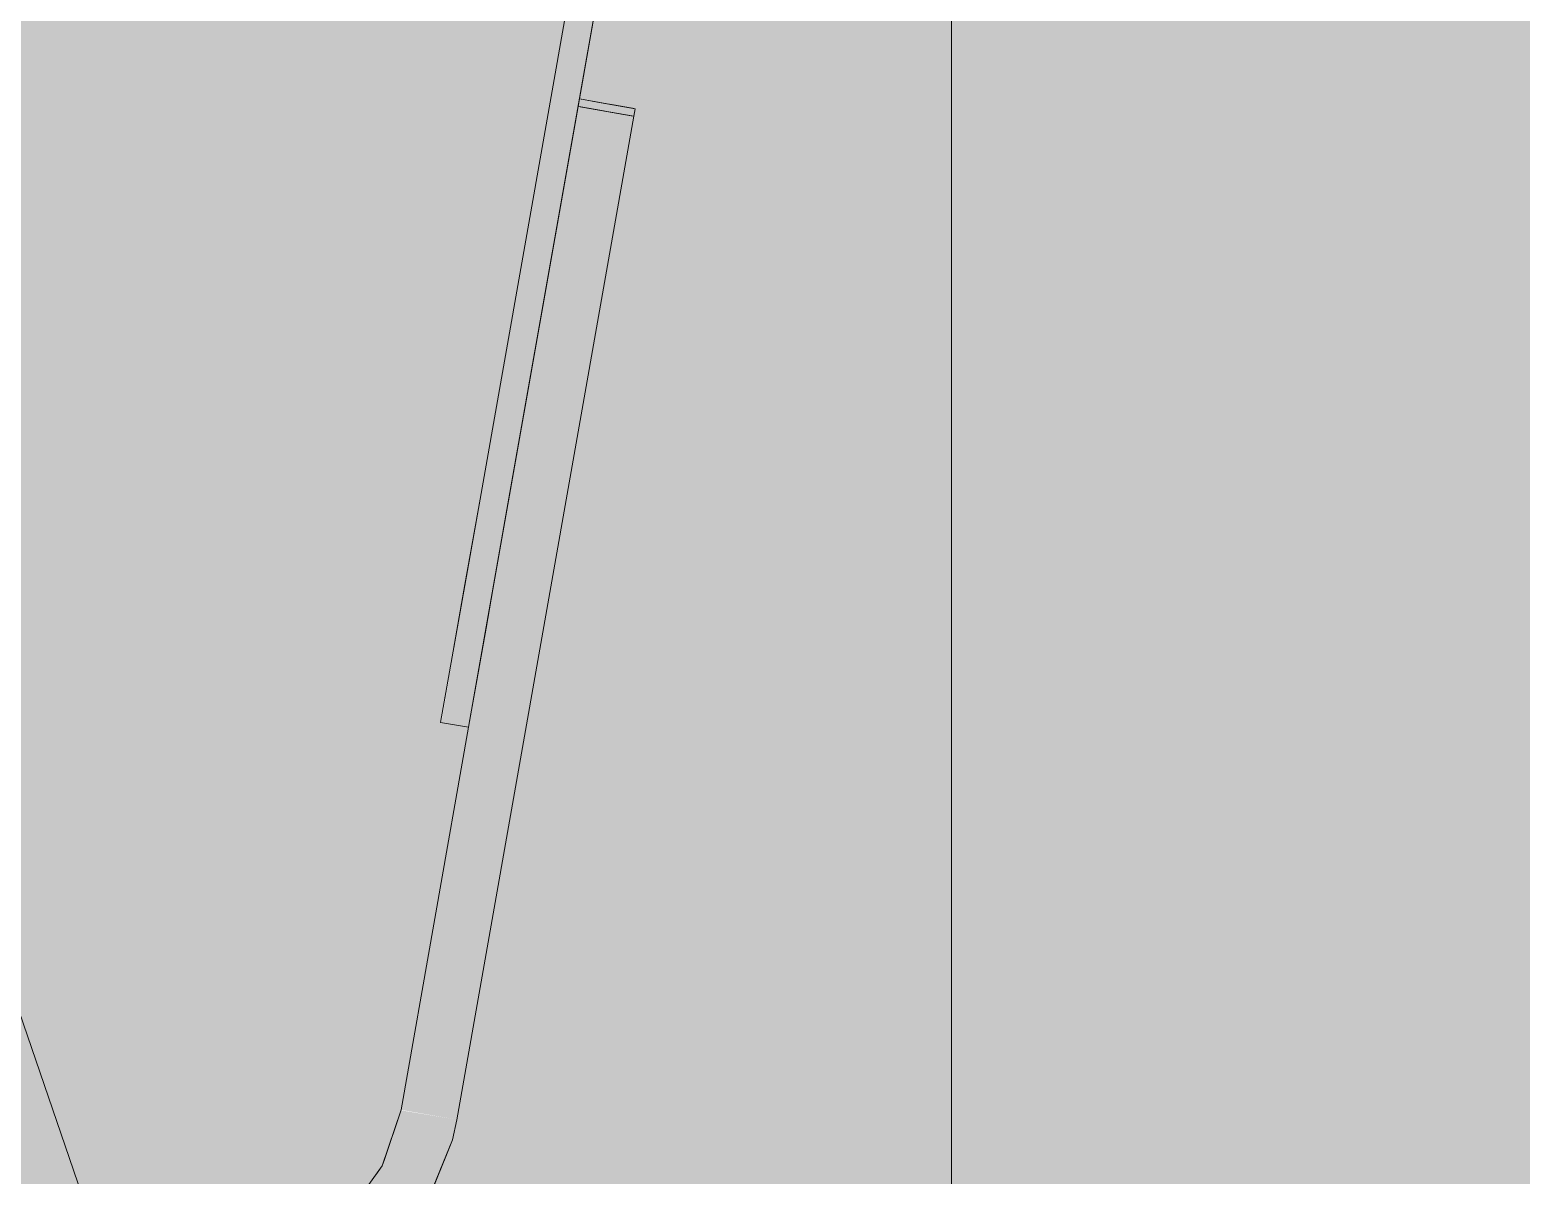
# Model space of a CAD drawing. Header units: millimetres. Extents: x 63432 to 177405, y -1987 to 27578.
# Drawn here: x 164028.2 to 164362.2, y 8861.6 to 9118.1 of the extents above; entities that cross this region are included whole.
import ezdxf

# ---------------------------------------------------------------- set-up
doc = ezdxf.new("R2010")
doc.units = ezdxf.units.MM
doc.layers.add('A-WALL-PATT', color=7, linetype='Continuous', lineweight=9)
doc.layers.add('I-WALL', color=7, linetype='Continuous', lineweight=9)
for name, color, linetype, lineweight, true_color in [('I-FURN-16', 7, 'Continuous', 9, 0xd1b79e), ('I-FURN-20', 7, 'Continuous', 9, 0x3a3a3a), ('I-FURN-21', 7, 'Continuous', 9, 0x666666), ('I-FURN-25', 7, 'Continuous', 9, 0x987f66), ('I-FURN-26', 7, 'Continuous', 9, 0x2d2d2d), ('I-FURN-30', 7, 'Continuous', 9, 0x4c4c4c), ('I-FURN-38', 7, 'Continuous', 9, 0xa58c72), ('I-FURN-42', 7, 'Continuous', 9, 0xa38363), ('I-FURN-43', 7, 'Continuous', 9, 0xb79776), ('I-FURN-47', 7, 'Continuous', 9, 0xa88767), ('I-FURN-50', 7, 'Continuous', 9, 0xd6b594), ('I-FURN-57', 7, 'Continuous', 9, 0x8f765d), ('I-FURN-58', 7, 'Continuous', 9, 0xa1805f), ('I-FURN-59', 7, 'Continuous', 9, 0x97795b), ('I-FURN-6', 7, 'Continuous', 9, 0xc0c0c0), ('I-FURN-60', 7, 'Continuous', 9, 0xa58668), ('I-FURN-61', 7, 'Continuous', 9, 0xcabbac), ('I-FURN-62', 7, 'Continuous', 9, 0x8b8b8b), ('I-FURN-65', 7, 'Continuous', 9, 0x8b7c6d), ('I-FURN-71', 7, 'Continuous', 9, 0xa59687), ('I-FURN-73', 7, 'Continuous', 9, 0xb79e84)]:
    doc.layers.add(name, color=color, linetype=linetype, lineweight=lineweight, true_color=true_color)
doc.layers.add('I-FURN-17', color=7, linetype='Continuous', lineweight=9, true_color=0x111111, transparency=0.7)
doc.layers.add('I-FURN-18', color=7, linetype='Continuous', lineweight=9, true_color=0xe2b180, transparency=0.7)

# ---------------------------------------------------------------- blocks, each defined once
blk = doc.blocks.new('Chair - Tablet Arm - Chair - Tablet Arm-26234702-Развертка 3_12-6')
at = {"layer": 'I-FURN-17'}
for points in [[(-80031.76, 8874.03), (-79992.13, 9098.75), (-80004.66, 9100.83), (-80044.27, 8876.23), (-80032.38, 8874.14)], [(-79992.13, 9098.75), (-79991.84, 9100.42), (-80004.37, 9102.51), (-80004.64, 9100.95), (-79992.46, 9098.8)], [(-80088.04, 8826.8), (-80073.91, 8828.69), (-80062.39, 8832.88), (-80051.31, 8840.17), (-80042.06, 8850.07), (-80035.56, 8861.31), (-80031.76, 8874.03), (-80044.3, 8876.12), (-80047.23, 8866.34), (-80052.39, 8857.41), (-80060.31, 8849.35), (-80068.09, 8844.23), (-80077.79, 8840.7), (-80080.3, 8840.25), (-80080.3, 8839.5), (-80088.04, 8839.31), (-80088.04, 8827.25)]]:
    blk.add_hatch(color=256, dxfattribs=at).paths.add_polyline_path(points)
h = blk.add_hatch(color=256, dxfattribs=at)
h.paths.add_polyline_path([(-79978.14, 8450), (-79976.13, 8450), (-80105.42, 8826.8), (-80107.36, 8826.8), (-80105.27, 8820.43), (-80102.3, 8812.13), (-79978.37, 8450.67)])
h.paths.add_polyline_path([(-80115.98, 8832.45), (-80112.16, 8836.17), (-80112.04, 8837.11), (-80112.19, 8838.41), (-80113.12, 8839.5), (-80120.4, 8839.5), (-80121.07, 8837.61), (-80121.21, 8835.21), (-80120.58, 8832.79), (-80119.64, 8832.66), (-80116.91, 8832.5)])
h.paths.add_polyline_path([(-80114.5, 8852.2), (-80114.03, 8852.2), (-80175.23, 9030.68), (-80187.24, 9026.56), (-80127.2, 8852.2), (-80114.7, 8852.2)])
at = {"layer": 'I-FURN-18'}
for points in [[(-80020.34, 9011.92), (-79995.53, 9152.65), (-80001.78, 9153.75), (-80026.59, 9013.02)], [(-80029.16, 8961.89), (-80020.34, 9011.92), (-80026.59, 9013.02), (-80035.25, 8962.96), (-80031.5, 8962.3)]]:
    blk.add_hatch(color=256, dxfattribs=at).paths.add_polyline_path(points)
at = {"layer": 'I-FURN-16'}
for p, q in [((-80026.59, 9013.02), (-80001.78, 9153.75)), ((-79995.53, 9152.65), (-80004.35, 9102.62)), ((-80035.42, 8962.99), (-80026.59, 9013.02)), ((-80035.42, 8962.99), (-80029.16, 8961.89))]:
    blk.add_line(p, q, dxfattribs=at)
at = {"layer": 'I-FURN-20'}
for p, q in [((-80004.64, 9100.95), (-80004.02, 9100.84)), ((-80004.01, 9100.84), (-80002.29, 9100.54)), ((-80002.27, 9100.53), (-79999.78, 9100.1)), ((-79999.76, 9100.09), (-79997, 9099.6)), ((-80031.76, 8874.03), (-79992.13, 9098.75)), ((-79996.98, 9099.6), (-79994.49, 9099.16)), ((-79994.47, 9099.16), (-79992.75, 9098.86)), ((-79992.74, 9098.85), (-79992.13, 9098.75)), ((-80029.16, 8961.89), (-80044.27, 8876.23)), ((-80037.33, 8858.25), (-80034.12, 8866.13))]:
    blk.add_line(p, q, dxfattribs=at)
at = {"layer": 'I-FURN-20', "flags": 128}
blk.add_lwpolyline([(-80048.08, 8864.87), (-80048.47, 8863.71), (-80049.91, 8861.69)], dxfattribs=at)
at = {"layer": 'I-FURN-21'}
for p, q in [((-80004.35, 9102.62), (-79999.49, 9101.76)), ((-79999.49, 9101.76), (-79996.7, 9101.27)), ((-79996.7, 9101.27), (-79994.19, 9100.83)), ((-79994.19, 9100.83), (-79992.46, 9100.53)), ((-79992.46, 9100.53), (-79991.84, 9100.42)), ((-79992.13, 9098.75), (-79991.84, 9100.42)), ((-80114.03, 8852.2), (-80175.23, 9030.68))]:
    blk.add_line(p, q, dxfattribs=at)
at = {"layer": 'I-FURN-26'}
for p, q in [((-80004.02, 9100.84), (-80004.64, 9100.95)), ((-80002.29, 9100.54), (-80004.01, 9100.84)), ((-79999.78, 9100.1), (-80002.27, 9100.53)), ((-79997, 9099.6), (-79999.76, 9100.09)), ((-80031.76, 8874.03), (-79992.13, 9098.75)), ((-79994.49, 9099.16), (-79996.98, 9099.6)), ((-79992.75, 9098.86), (-79994.47, 9099.16)), ((-79992.13, 9098.75), (-79992.74, 9098.85)), ((-80029.16, 8961.89), (-80044.27, 8876.23)), ((-80037.33, 8858.25), (-80034.12, 8866.13))]:
    blk.add_line(p, q, dxfattribs=at)
at = {"layer": 'I-FURN-26', "flags": 128}
blk.add_lwpolyline([(-80048.08, 8864.87), (-80048.47, 8863.71), (-80049.91, 8861.69)], dxfattribs=at)
at = {"layer": 'I-FURN-30'}
for p, q in [((-79999.49, 9101.76), (-80004.35, 9102.62)), ((-79996.7, 9101.27), (-79999.49, 9101.76)), ((-79994.19, 9100.83), (-79996.7, 9101.27)), ((-79992.46, 9100.53), (-79994.19, 9100.83)), ((-79991.84, 9100.42), (-79992.46, 9100.53))]:
    blk.add_line(p, q, dxfattribs=at)
at = {"layer": 'I-FURN-38'}
blk.add_line((-80004.35, 9102.62), (-80004.64, 9100.95), dxfattribs=at)
at = {"layer": 'I-FURN-42'}
blk.add_line((-80004.64, 9100.95), (-80029.16, 8961.89), dxfattribs=at)
at = {"layer": 'I-FURN-43'}
blk.add_line((-80004.35, 9102.62), (-80004.64, 9100.95), dxfattribs=at)
at = {"layer": 'I-FURN-47'}
blk.add_line((-80004.64, 9100.95), (-80029.16, 8961.89), dxfattribs=at)
at = {"layer": 'I-FURN-50'}
for p, q in [((-80001.78, 9153.75), (-80026.59, 9013.02)), ((-80004.35, 9102.62), (-79995.53, 9152.65)), ((-80026.59, 9013.02), (-80035.42, 8962.99))]:
    blk.add_line(p, q, dxfattribs=at)
at = {"layer": 'I-FURN-57'}
for p, q in [((-80004.64, 9100.95), (-80020.34, 9011.92)), ((-80020.34, 9011.92), (-80022.06, 9002.16)), ((-80022.06, 9002.16), (-80023.72, 8992.77)), ((-80023.72, 8992.77), (-80025.24, 8984.13)), ((-80025.24, 8984.13), (-80027.68, 8970.32)), ((-80027.68, 8970.32), (-80028.49, 8965.7)), ((-80028.49, 8965.7), (-80028.99, 8962.85)), ((-80028.99, 8962.85), (-80029.16, 8961.89))]:
    blk.add_line(p, q, dxfattribs=at)
at = {"layer": 'I-FURN-58'}
blk.add_line((-80029.16, 8961.89), (-80020.34, 9011.92), dxfattribs=at)
at = {"layer": 'I-FURN-59'}
blk.add_line((-80020.34, 9011.92), (-80004.64, 9100.95), dxfattribs=at)
at = {"layer": 'I-FURN-6'}
blk.add_line((-80044.27, 8876.23), (-80048.08, 8864.87), dxfattribs=at)
blk.add_line((-80044.27, 8876.23), (-80048.08, 8864.87), dxfattribs=at)
at = {"layer": 'I-FURN-6', "flags": 128}
blk.add_lwpolyline([(-80034.12, 8866.13), (-80032.74, 8869.51), (-80031.76, 8874.03)], dxfattribs=at)
blk.add_lwpolyline([(-80034.12, 8866.13), (-80032.74, 8869.51), (-80031.76, 8874.03)], dxfattribs=at)
at = {"layer": 'I-FURN-60'}
blk.add_line((-80004.64, 9100.95), (-80004.35, 9102.62), dxfattribs=at)
blk = doc.blocks.new('Chair - Tablet Arm - Chair - Tablet Arm-V80-Развертка 3_12-6')
at = {"layer": 'I-FURN-16'}
for p, q in [((-80001.78, 9153.75), (-80026.59, 9013.02)), ((-80004.35, 9102.62), (-79995.53, 9152.65)), ((-80026.59, 9013.02), (-80032.83, 8977.65)), ((-80032.83, 8977.65), (-80035.42, 8962.99))]:
    blk.add_line(p, q, dxfattribs=at)
at = {"layer": 'I-FURN-21'}
for p, q in [((-80004.64, 9100.95), (-80004.02, 9100.84)), ((-79999.49, 9101.76), (-80004.35, 9102.62)), ((-80004.01, 9100.84), (-80002.29, 9100.54)), ((-80002.27, 9100.53), (-79999.78, 9100.1)), ((-79999.76, 9100.09), (-79997, 9099.6)), ((-79991.84, 9100.42), (-79999.49, 9101.76)), ((-80031.76, 8874.03), (-79992.13, 9098.75)), ((-79996.98, 9099.6), (-79994.49, 9099.16)), ((-79994.47, 9099.16), (-79992.75, 9098.86)), ((-79992.74, 9098.85), (-79992.13, 9098.75)), ((-80029.16, 8961.89), (-80044.27, 8876.23)), ((-80037.33, 8858.25), (-80034.12, 8866.13))]:
    blk.add_line(p, q, dxfattribs=at)
at = {"layer": 'I-FURN-21', "flags": 128}
blk.add_lwpolyline([(-80048.08, 8864.87), (-80048.47, 8863.71), (-80049.91, 8861.69)], dxfattribs=at)
at = {"layer": 'I-FURN-25'}
blk.add_line((-80004.64, 9100.95), (-80029.16, 8961.89), dxfattribs=at)
at = {"layer": 'I-FURN-30'}
for p, q in [((-80004.02, 9100.84), (-80004.64, 9100.95)), ((-80002.29, 9100.54), (-80004.01, 9100.84)), ((-79999.78, 9100.1), (-80002.27, 9100.53)), ((-79997, 9099.6), (-79999.76, 9100.09)), ((-80031.76, 8874.03), (-79992.13, 9098.75)), ((-79994.49, 9099.16), (-79996.98, 9099.6)), ((-79992.75, 9098.86), (-79994.47, 9099.16)), ((-79992.13, 9098.75), (-79992.74, 9098.85)), ((-80029.16, 8961.89), (-80044.27, 8876.23)), ((-80037.33, 8858.25), (-80034.12, 8866.13))]:
    blk.add_line(p, q, dxfattribs=at)
at = {"layer": 'I-FURN-30', "flags": 128}
blk.add_lwpolyline([(-80048.08, 8864.87), (-80048.47, 8863.71), (-80049.91, 8861.69)], dxfattribs=at)
at = {"layer": 'I-FURN-38'}
for q in [(-80029.16, 8961.89), (-80004.35, 9102.62)]:
    blk.add_line((-80004.64, 9100.95), q, dxfattribs=at)
at = {"layer": 'I-FURN-57'}
for p, q in [((-80020.34, 9011.92), (-80004.64, 9100.95)), ((-80022.06, 9002.16), (-80020.34, 9011.92)), ((-80023.72, 8992.77), (-80022.06, 9002.16)), ((-80025.24, 8984.13), (-80023.72, 8992.77)), ((-80026.58, 8976.54), (-80025.24, 8984.13)), ((-80027.68, 8970.32), (-80026.58, 8976.54)), ((-80028.49, 8965.7), (-80027.68, 8970.32)), ((-80028.99, 8962.85), (-80028.49, 8965.7)), ((-80029.16, 8961.89), (-80028.99, 8962.85))]:
    blk.add_line(p, q, dxfattribs=at)
at = {"layer": 'I-FURN-6'}
blk.add_line((-80044.27, 8876.23), (-80048.08, 8864.87), dxfattribs=at)
blk.add_line((-80044.27, 8876.23), (-80048.08, 8864.87), dxfattribs=at)
at = {"layer": 'I-FURN-6', "flags": 128}
blk.add_lwpolyline([(-80034.12, 8866.13), (-80032.74, 8869.51), (-80031.76, 8874.03)], dxfattribs=at)
blk.add_lwpolyline([(-80034.12, 8866.13), (-80032.74, 8869.51), (-80031.76, 8874.03)], dxfattribs=at)
at = {"layer": 'I-FURN-61'}
for p, q in [((-80026.59, 9013.02), (-80001.78, 9153.75)), ((-79995.53, 9152.65), (-80004.35, 9102.62)), ((-80035.42, 8962.99), (-80026.59, 9013.02)), ((-80035.42, 8962.99), (-80029.16, 8961.89))]:
    blk.add_line(p, q, dxfattribs=at)
at = {"layer": 'I-FURN-62'}
for p, q in [((-80004.35, 9102.62), (-79991.84, 9100.42)), ((-79992.13, 9098.75), (-79991.84, 9100.42)), ((-80114.03, 8852.2), (-80175.23, 9030.68))]:
    blk.add_line(p, q, dxfattribs=at)
at = {"layer": 'I-FURN-65'}
for p, q in [((-80004.64, 9100.95), (-80020.34, 9011.92)), ((-80020.34, 9011.92), (-80029.16, 8961.89))]:
    blk.add_line(p, q, dxfattribs=at)
at = {"layer": 'I-FURN-71'}
blk.add_line((-80004.35, 9102.62), (-80004.64, 9100.95), dxfattribs=at)
at = {"layer": 'I-FURN-73'}
blk.add_line((-80004.35, 9102.62), (-80004.64, 9100.95), dxfattribs=at)
blk = doc.blocks.new('Chair - Tablet Arm - Chair - Tablet Arm-V87-Развертка 3_12-6')
at = {"layer": 'I-FURN-6'}
for p, q in [((-80026.59, 9013.02), (-80001.78, 9153.75)), ((-79995.53, 9152.65), (-80020.34, 9011.92)), ((-80004.64, 9100.95), (-79992.13, 9098.75)), ((-80004.35, 9102.62), (-79991.84, 9100.42)), ((-79992.13, 9098.75), (-79991.84, 9100.42)), ((-80031.76, 8874.03), (-79992.13, 9098.75)), ((-79971.69, 8437.05), (-80175.23, 9030.68)), ((-80035.42, 8962.99), (-80026.59, 9013.02)), ((-80020.34, 9011.92), (-80029.16, 8961.89)), ((-80035.42, 8962.99), (-80029.16, 8961.89)), ((-80029.16, 8961.89), (-80044.27, 8876.23)), ((-80044.27, 8876.23), (-80048.08, 8864.87))]:
    blk.add_line(p, q, dxfattribs=at)
at = {"layer": 'I-FURN-6', "flags": 128}
for points in [[(-80044.27, 8876.23), (-80048.47, 8863.71), (-80056.17, 8852.97), (-80066.68, 8844.97), (-80079.08, 8840.41), (-80080.3, 8840.29)], [(-80088.04, 8826.8), (-80073.18, 8828.77), (-80059.34, 8834.53), (-80047.47, 8843.69), (-80038.4, 8855.63), (-80032.74, 8869.51), (-80031.76, 8874.03)], [(-80034.12, 8866.13), (-80032.74, 8869.51), (-80031.76, 8874.03)]]:
    blk.add_lwpolyline(points, dxfattribs=at)
at = {"layer": 'I-FURN-61'}
for p, q in [((-80001.78, 9153.75), (-80026.59, 9013.02)), ((-80004.35, 9102.62), (-79995.53, 9152.65)), ((-80004.64, 9100.95), (-80029.16, 8961.89)), ((-80004.35, 9102.62), (-80004.64, 9100.95)), ((-80026.59, 9013.02), (-80029.97, 8993.88)), ((-80029.97, 8993.88), (-80032.83, 8977.65)), ((-80032.83, 8977.65), (-80035.42, 8962.99))]:
    blk.add_line(p, q, dxfattribs=at)
at = {"layer": 'I-FURN-62'}
for p, q in [((-79997, 9099.6), (-80004.64, 9100.95)), ((-79991.84, 9100.42), (-80004.35, 9102.62)), ((-80031.76, 8874.03), (-79992.13, 9098.75)), ((-79992.13, 9098.75), (-79997, 9099.6)), ((-80029.16, 8961.89), (-80044.27, 8876.23)), ((-80037.33, 8858.25), (-80034.12, 8866.13))]:
    blk.add_line(p, q, dxfattribs=at)
at = {"layer": 'I-FURN-62', "flags": 128}
blk.add_lwpolyline([(-80048.08, 8864.87), (-80048.47, 8863.71), (-80049.91, 8861.69)], dxfattribs=at)
at = {"layer": 'I-FURN-65'}
for p, q in [((-80020.34, 9011.92), (-80004.64, 9100.95)), ((-80029.16, 8961.89), (-80020.34, 9011.92))]:
    blk.add_line(p, q, dxfattribs=at)
at = {"layer": 'I-FURN-71'}
for q in [(-80029.16, 8961.89), (-80004.35, 9102.62)]:
    blk.add_line((-80004.64, 9100.95), q, dxfattribs=at)

msp = doc.modelspace()

# ---------------------------------------------------------------- hatches: boundary and pattern name
at = {"layer": 'A-WALL-PATT'}
h = msp.add_hatch(color=256, dxfattribs=at)
h.paths.add_polyline_path([(160606.62, 8450), (161691.75, 8450), (161825.3, 8839.5), (161732.42, 8839.5), (161732.42, 8852.2), (161829.65, 8852.2), (161893.84, 9039.44), (161693.89, 9039.44), (161693.89, 9052.14), (161950.36, 9052.14), (161960.05, 9050.62), (161968.81, 9046.22), (161975.82, 9039.36), (161980.94, 9029.08), (162041.59, 8852.2), (162075.32, 8852.2), (162075.32, 8840.4), (162077.83, 8840.7), (162088.49, 8844.86), (162096.15, 8849.9), (162103.52, 8857.9), (162108.39, 8866.34), (162111.35, 8876.23), (162126.46, 8961.89), (162120.2, 8962.99), (162158.25, 9178.77), (162164.45, 9177.38), (162151.27, 9102.62), (162163.78, 9100.42), (162123.24, 8871.96), (162120.05, 8861.31), (162113.42, 8849.82), (162103.51, 8839.64), (162093.23, 8832.88), (162080.76, 8828.34), (162067.58, 8826.8), (162050.29, 8826.8), (162179.65, 8450), (162691.75, 8450), (162825.3, 8839.5), (162732.42, 8839.5), (162732.42, 8852.2), (162829.65, 8852.2), (162893.84, 9039.44), (162693.89, 9039.44), (162693.89, 9052.14), (162950.36, 9052.14), (162960.05, 9050.62), (162968.81, 9046.22), (162975.82, 9039.36), (162980.94, 9029.08), (163041.59, 8852.2), (163075.32, 8852.2), (163075.32, 8840.4), (163077.83, 8840.7), (163088.49, 8844.86), (163096.15, 8849.9), (163103.52, 8857.9), (163108.39, 8866.34), (163111.35, 8876.23), (163126.46, 8961.89), (163120.2, 8962.99), (163158.25, 9178.77), (163164.45, 9177.38), (163151.27, 9102.62), (163163.78, 9100.42), (163123.24, 8871.96), (163120.05, 8861.31), (163113.42, 8849.82), (163103.52, 8839.65), (163093.23, 8832.88), (163080.76, 8828.34), (163067.25, 8826.8), (163050.29, 8826.8), (163179.65, 8450), (163691.75, 8450), (163825.3, 8839.5), (163732.42, 8839.5), (163732.42, 8852.2), (163829.65, 8852.2), (163893.84, 9039.44), (163693.89, 9039.44), (163693.89, 9052.14), (163950.36, 9052.14), (163960.05, 9050.62), (163968.81, 9046.22), (163975.82, 9039.36), (163980.94, 9029.08), (164041.59, 8852.2), (164075.32, 8852.2), (164075.32, 8840.4), (164077.83, 8840.7), (164088.49, 8844.86), (164096.15, 8849.9), (164103.52, 8857.9), (164108.39, 8866.34), (164111.35, 8876.23), (164126.46, 8961.89), (164120.2, 8962.99), (164158.25, 9178.77), (164164.45, 9177.38), (164151.27, 9102.62), (164163.78, 9100.42), (164123.24, 8871.96), (164120.05, 8861.31), (164113.42, 8849.82), (164103.51, 8839.64), (164093.23, 8832.88), (164080.76, 8828.34), (164067.58, 8826.8), (164050.29, 8826.8), (164179.65, 8450), (164234.62, 8450), (164234.62, 13150), (160606.62, 13150), (160606.62, 9070.66)])
h.paths.add_polyline_path([(161707.19, 8450), (162164.05, 8450), (162034.71, 8826.8), (161836.27, 8826.54), (161831.65, 8813.23), (161830.86, 8810.7), (161717.28, 8479.45)])
h.paths.add_polyline_path([(162928.8, 8450), (163164.05, 8450), (163034.71, 8826.8), (162836.27, 8826.54), (162831.65, 8813.23), (162830.86, 8810.7), (162707.19, 8450), (162859.58, 8450)])
h.paths.add_polyline_path([(164164.05, 8450), (164034.71, 8826.8), (163836.27, 8826.54), (163831.65, 8813.23), (163830.86, 8810.7), (163707.19, 8450), (164140.18, 8450)])
h.paths.add_polyline_path([(161959.7, 8852.2), (162028.16, 8852.2), (161968.23, 9026.77), (161961.43, 9035.89), (161950.36, 9039.44), (161907.27, 9039.44), (161843.08, 8852.2), (161925.09, 8852.2)])
h.paths.add_polyline_path([(163999.12, 8852.2), (164028.16, 8852.2), (163968.23, 9026.77), (163961.43, 9035.89), (163950.36, 9039.44), (163907.27, 9039.44), (163843.08, 8852.2), (163967.13, 8852.2)])
h.paths.add_polyline_path([(163019.77, 8852.2), (163028.16, 8852.2), (162968.23, 9026.77), (162961.43, 9035.89), (162950.36, 9039.44), (162907.27, 9039.44), (162843.08, 8852.2), (163013.98, 8852.2)])
h.paths.add_polyline_path([(162898.99, 9055.4), (162441.44, 9055.4), (162441.44, 9074.45), (163024.52, 9074.45), (163024.52, 9055.4), (162901.4, 9055.4)])
h.paths.add_polyline_path([(161717.42, 9055.4), (161441.44, 9055.4), (161441.44, 9074.45), (162024.52, 9074.45), (162024.52, 9055.4), (161752.03, 9055.4)])
h.paths.add_polyline_path([(164004.01, 9055.4), (163441.44, 9055.4), (163441.44, 9074.45), (164024.52, 9074.45), (164024.52, 9055.4), (164005.47, 9055.4)])
h = msp.add_hatch(color=256, dxfattribs=at)
h.paths.add_polyline_path([(164234.62, 8450), (164691.75, 8450), (164825.3, 8839.5), (164732.42, 8839.5), (164732.42, 8852.2), (164829.65, 8852.2), (164893.84, 9039.44), (164693.89, 9039.44), (164693.89, 9052.14), (164950.36, 9052.14), (164960.05, 9050.62), (164969.06, 9045.98), (164975.82, 9039.36), (164980.94, 9029.08), (165041.59, 8852.2), (165075.32, 8852.2), (165075.32, 8840.4), (165077.83, 8840.7), (165088.49, 8844.86), (165096.15, 8849.9), (165103.52, 8857.9), (165108.39, 8866.34), (165111.35, 8876.23), (165126.46, 8961.89), (165120.2, 8962.99), (165158.25, 9178.77), (165164.45, 9177.38), (165151.27, 9102.62), (165163.78, 9100.42), (165123.24, 8871.96), (165120.05, 8861.31), (165113.42, 8849.82), (165103.51, 8839.64), (165093.23, 8832.88), (165080.76, 8828.34), (165067.58, 8826.8), (165050.29, 8826.8), (165179.65, 8450), (165691.75, 8450), (165825.3, 8839.5), (165732.42, 8839.5), (165732.42, 8852.2), (165829.65, 8852.2), (165893.84, 9039.44), (165693.89, 9039.44), (165693.89, 9052.14), (165950.36, 9052.14), (165960.05, 9050.62), (165969.06, 9045.98), (165975.82, 9039.36), (165980.94, 9029.08), (166041.59, 8852.2), (166075.32, 8852.2), (166075.32, 8840.4), (166078.39, 8840.9), (166088.49, 8844.86), (166096.15, 8849.9), (166103.52, 8857.9), (166108.39, 8866.34), (166111.35, 8876.23), (166126.46, 8961.89), (166120.2, 8962.99), (166158.25, 9178.77), (166164.45, 9177.38), (166151.27, 9102.62), (166163.78, 9100.42), (166123.24, 8871.96), (166120.05, 8861.31), (166113, 8849.38), (166103.51, 8839.64), (166093.23, 8832.88), (166080.76, 8828.34), (166067.58, 8826.8), (166050.29, 8826.8), (166179.65, 8450), (166691.75, 8450), (166825.3, 8839.5), (166732.42, 8839.5), (166732.42, 8852.2), (166829.65, 8852.2), (166893.84, 9039.44), (166693.89, 9039.44), (166693.89, 9052.14), (166950.36, 9052.14), (166960.05, 9050.62), (166969.06, 9045.98), (166975.82, 9039.36), (166980.66, 9029.91), (167041.59, 8852.2), (167075.32, 8852.2), (167075.32, 8840.4), (167077.83, 8840.7), (167088.49, 8844.86), (167096.15, 8849.9), (167103.52, 8857.9), (167108.39, 8866.34), (167111.35, 8876.23), (167126.46, 8961.89), (167120.2, 8962.99), (167158.25, 9178.77), (167164.45, 9177.38), (167151.33, 9102.61), (167163.78, 9100.42), (167123.24, 8871.96), (167120.05, 8861.31), (167113.42, 8849.82), (167103.51, 8839.64), (167093.23, 8832.88), (167080.76, 8828.34), (167067.58, 8826.8), (167050.29, 8826.8), (167179.65, 8450), (167691.75, 8450), (167825.3, 8839.5), (167732.42, 8839.5), (167732.42, 8852.2), (167829.65, 8852.2), (167893.84, 9039.44), (167693.89, 9039.44), (167693.89, 9052.14), (167950.36, 9052.14), (167960.05, 9050.62), (167969.06, 9045.98), (167975.82, 9039.36), (167980.94, 9029.08), (168041.59, 8852.2), (168075.32, 8852.2), (168075.32, 8840.4), (168077.83, 8840.7), (168088.49, 8844.86), (168096.15, 8849.9), (168103.52, 8857.9), (168108.39, 8866.34), (168111.35, 8876.23), (168126.46, 8961.89), (168120.2, 8962.99), (168158.25, 9178.77), (168164.45, 9177.38), (168151.27, 9102.62), (168163.78, 9100.42), (168123.24, 8871.96), (168120.05, 8861.31), (168113.42, 8849.82), (168103.51, 8839.64), (168093.23, 8832.88), (168080.76, 8828.34), (168067.58, 8826.8), (168050.29, 8826.8), (168179.65, 8450), (168423.04, 8450), (168423.04, 9500), (168448.04, 9500), (168448.04, 8450), (169137.31, 8450), (169137.31, 9483.61), (169149.31, 9483.61), (169149.31, 8450), (169762.9, 8450), (169762.9, 9483.61), (169774.9, 9483.61), (169774.9, 8450), (170635.62, 8450), (170635.62, 13150), (164234.62, 13150), (164234.62, 8479.45)])
h.paths.add_polyline_path([(164707.19, 8450), (165164.05, 8450), (165034.71, 8826.8), (164836.27, 8826.54), (164831.65, 8813.23), (164830.86, 8810.7), (164717.28, 8479.45)])
h.paths.add_polyline_path([(166164.05, 8450), (166034.71, 8826.8), (165836.27, 8826.54), (165831.65, 8813.23), (165830.86, 8810.7), (165707.19, 8450), (166147.61, 8450)])
h.paths.add_polyline_path([(166805.22, 8450), (167164.05, 8450), (167034.71, 8826.8), (166836.27, 8826.54), (166831.65, 8813.23), (166830.86, 8810.7), (166707.19, 8450), (166736, 8450)])
h.paths.add_polyline_path([(167843.55, 8450), (168164.05, 8450), (168034.71, 8826.8), (167836.27, 8826.54), (167831.65, 8813.23), (167830.86, 8810.7), (167707.19, 8450), (167774.32, 8450)])
h.paths.add_polyline_path([(165905.34, 8852.2), (166028.16, 8852.2), (165968.23, 9026.77), (165961.43, 9035.89), (165950.36, 9039.44), (165907.27, 9039.44), (165843.08, 8852.2), (165870.73, 8852.2)])
h.paths.add_polyline_path([(167843.08, 8852.2), (168028.16, 8852.2), (167968.23, 9026.77), (167961.43, 9035.89), (167950.36, 9039.44), (167907.27, 9039.44), (167843.55, 8853.57)])
h.paths.add_polyline_path([(164936.23, 8852.2), (165028.16, 8852.2), (164968.23, 9026.77), (164961.43, 9035.89), (164950.36, 9039.44), (164907.27, 9039.44), (164843.08, 8852.2), (164901.62, 8852.2)])
h.paths.add_polyline_path([(166863.35, 8852.2), (167028.16, 8852.2), (166968.23, 9026.77), (166961.43, 9035.89), (166950.36, 9039.44), (166907.27, 9039.44), (166843.08, 8852.2), (166858.27, 8852.2)])
h.paths.add_polyline_path([(166874.44, 9055.4), (166441.44, 9055.4), (166441.44, 9074.45), (167024.52, 9074.45), (167024.52, 9055.4), (166874.69, 9055.4)])
h.paths.add_polyline_path([(164975.72, 9055.4), (164441.44, 9055.4), (164441.44, 9074.45), (165024.52, 9074.45), (165024.52, 9055.4), (164975.82, 9055.4)])
h.paths.add_polyline_path([(168023.21, 9055.4), (167441.44, 9055.4), (167441.44, 9074.45), (168024.52, 9074.45), (168024.52, 9055.4)])
h.paths.add_polyline_path([(165766.89, 9055.4), (165441.44, 9055.4), (165441.44, 9074.45), (166024.52, 9074.45), (166024.52, 9055.4), (165836.12, 9055.4)])
h.paths.add_polyline_path([(170154.02, 9259), (170154.02, 9341), (170236.02, 9341), (170236.02, 9259), (170155.02, 9259)])
h.paths.add_polyline_path([(170277.78, 9259), (170277.78, 9341), (170359.78, 9341), (170359.78, 9259), (170278.78, 9259)])
h.paths.add_polyline_path([(170481.43, 9259), (170399.43, 9259), (170399.43, 9341), (170481.43, 9341), (170481.43, 9260)])
h.paths.add_polyline_path([(170155.02, 9260), (170235.02, 9260), (170235.02, 9340), (170155.02, 9340), (170155.02, 9262)])
h.paths.add_polyline_path([(170278.78, 9260), (170358.78, 9260), (170358.78, 9340), (170278.78, 9340), (170278.78, 9262)])
h.paths.add_polyline_path([(170480.43, 9260), (170480.43, 9340), (170400.43, 9340), (170400.43, 9260), (170478.43, 9260)])
h.paths.add_polyline_path([(170335.53, 9262), (170280.78, 9262), (170280.78, 9338), (170356.78, 9338), (170356.78, 9262), (170345.78, 9262)])
h.paths.add_polyline_path([(170197.09, 9262), (170157.02, 9262), (170157.02, 9338), (170233.02, 9338), (170233.02, 9262), (170222.02, 9262)])
h.paths.add_polyline_path([(170402.43, 9262), (170402.43, 9338), (170478.43, 9338), (170478.43, 9262), (170412.43, 9262)])
h.paths.add_polyline_path([(170412.43, 9272), (170468.43, 9272), (170468.43, 9328), (170412.43, 9328), (170412.43, 9273)])
h.paths.add_polyline_path([(170345.78, 9272), (170346.78, 9272), (170346.78, 9328), (170290.78, 9328), (170290.78, 9272), (170335.53, 9272)])
h.paths.add_polyline_path([(170168.02, 9272), (170223.02, 9272), (170223.02, 9328), (170167.02, 9328), (170167.02, 9272)])
h.paths.add_polyline_path([(170345.78, 9273), (170291.78, 9273), (170291.78, 9327), (170345.78, 9327), (170345.78, 9324.03)])
h.paths.add_polyline_path([(170467.43, 9273), (170413.43, 9273), (170413.43, 9327), (170467.43, 9327), (170467.43, 9324.03)])
h.paths.add_polyline_path([(170197.09, 9273), (170168.02, 9273), (170168.02, 9327), (170222.02, 9327), (170222.02, 9273)])
h.paths.add_polyline_path([(169762.9, 9492), (169672.9, 9492), (169672.9, 9543.61), (169684.9, 9543.61), (169684.9, 9504), (169762.9, 9504), (169762.9, 9543.61), (169774.9, 9543.61), (169774.9, 9504), (169852.9, 9504), (169852.9, 9543.61), (169864.9, 9543.61), (169864.9, 9492), (169774.9, 9492)])
h.paths.add_polyline_path([(169047.31, 9492), (169047.31, 9543.61), (169059.31, 9543.61), (169059.31, 9504), (169137.31, 9504), (169137.31, 9543.61), (169149.31, 9543.61), (169149.31, 9504), (169227.31, 9504), (169227.31, 9543.61), (169239.31, 9543.61), (169239.31, 9492), (169137.31, 9492)])

# ---------------------------------------------------------------- linework, layer by layer
at = {"layer": 'I-WALL'}
msp.add_line((164234.62, 13150), (164234.62, 8450), dxfattribs=at)

# ---------------------------------------------------------------- block references
at = {"layer": 'I-FURN-16'}
msp.add_blockref('Chair - Tablet Arm - Chair - Tablet Arm-26234702-Развертка 3_12-6', (244155.62, 0), dxfattribs=at)
at = {"layer": 'I-FURN-6'}
msp.add_blockref('Chair - Tablet Arm - Chair - Tablet Arm-V87-Развертка 3_12-6', (244155.62, 0), dxfattribs=at)
at = {"layer": 'I-FURN-61'}
msp.add_blockref('Chair - Tablet Arm - Chair - Tablet Arm-V80-Развертка 3_12-6', (244155.62, 0), dxfattribs=at)

doc.saveas('drawing.dxf')
